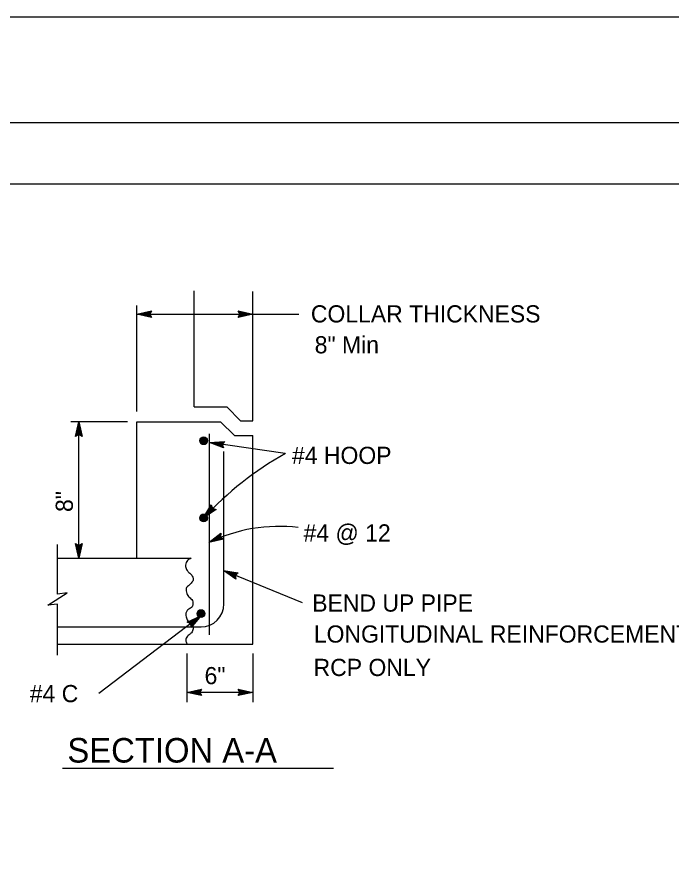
# Model space of a CAD drawing. Extents: x -894 to 866, y -472 to 714.
# Drawn here: x -366.8 to -99.8, y 366.5 to 713.6 of the extents above; entities that cross this region are included whole.
import ezdxf

# ---------------------------------------------------------------- set-up
doc = ezdxf.new("R2010")
doc.units = 0
for name, color, linetype in [('56 Stage 3 Anno', 7, 'Continuous'), ('57 Undefined', 7, 'Continuous'), ('60 Nongeo Data', 7, 'Continuous'), ('border_PLOTTING-ELEMENTS', 7, 'Continuous'), ('border_rw_22x34_Cut_Lines', 7, 'Continuous'), ('border_SHEET', 7, 'Continuous')]:
    doc.layers.add(name, color=color, linetype=linetype)

msp = doc.modelspace()

# ---------------------------------------------------------------- linework, layer by layer
at = {"layer": '56 Stage 3 Anno'}
for p, q in [((-318.03, 552.83), (-318.03, 596.05)), ((-318.03, 592.48), (-312.03, 593.81)), ((-312.03, 593.81), (-312.83, 592.48)), ((-312.03, 593.81), (-312.03, 593.81)), ((-275.89, 592.48), (-276.69, 593.82)), ((-276.69, 593.82), (-276.69, 593.82)), ((-276.69, 593.82), (-270.69, 592.48)), ((-318.03, 592.48), (-270.69, 592.48)), ((-312.03, 591.14), (-318.03, 592.48)), ((-318.03, 592.48), (-318.03, 592.48)), ((-312.25, 591.49), (-316.65, 592.48)), ((-316.64, 592.48), (-312.27, 593.45)), ((-315.27, 592.47), (-312.44, 593.1)), ((-312.48, 591.85), (-315.27, 592.47)), ((-313.89, 592.47), (-312.68, 592.74)), ((-312.66, 592.2), (-313.89, 592.47)), ((-312.83, 592.48), (-312.03, 591.14)), ((-312.03, 591.14), (-312.03, 591.14)), ((-270.69, 592.48), (-276.69, 591.15)), ((-276.69, 591.15), (-275.89, 592.48)), ((-276.69, 591.15), (-276.69, 591.15)), ((-276.47, 593.46), (-272.07, 592.48)), ((-272.08, 592.47), (-276.45, 591.51)), ((-273.45, 592.48), (-276.27, 591.85)), ((-276.24, 593.1), (-273.45, 592.48)), ((-276.06, 592.75), (-274.83, 592.48)), ((-274.83, 592.48), (-276.04, 592.21)), ((-270.69, 592.48), (-251.91, 592.48)), ((-270.69, 592.48), (-270.69, 592.48)), ((-321.8, 548.71), (-344.83, 548.71)), ((-343.01, 542.71), (-341.67, 548.71)), ((-341.67, 493.13), (-341.67, 548.71)), ((-341.67, 548.71), (-341.67, 548.71)), ((-341.67, 548.71), (-340.34, 542.71)), ((-342.66, 542.93), (-341.67, 547.33)), ((-342.3, 543.16), (-341.67, 545.95)), ((-341.67, 547.32), (-340.7, 542.95)), ((-341.67, 545.95), (-341.05, 543.12)), ((-341.67, 543.51), (-343.01, 542.71)), ((-343.01, 542.71), (-343.01, 542.71)), ((-341.95, 543.34), (-341.67, 544.57)), ((-341.67, 544.57), (-341.41, 543.36)), ((-340.34, 542.71), (-341.67, 543.51)), ((-340.34, 542.71), (-340.34, 542.71)), ((-288.36, 540.21), (-282.23, 540.68)), ((-257.44, 535.79), (-288.36, 540.21)), ((-282.6, 538.03), (-288.36, 540.21)), ((-288.36, 540.21), (-288.36, 540.21)), ((-282.77, 538.42), (-286.99, 540.01)), ((-286.98, 540.02), (-282.51, 540.35)), ((-285.62, 539.82), (-282.74, 540.04)), ((-282.95, 538.81), (-285.62, 539.82)), ((-284.25, 539.62), (-283.02, 539.71)), ((-283.07, 539.17), (-284.25, 539.62)), ((-282.23, 540.68), (-283.21, 539.47)), ((-283.21, 539.47), (-282.6, 538.03)), ((-282.6, 538.03), (-282.6, 538.03)), ((-282.23, 540.68), (-282.23, 540.68)), ((-290.74, 509.54), (-287.62, 514.83)), ((-289.79, 510.56), (-287.51, 514.42)), ((-288.85, 511.56), (-287.38, 514.05)), ((-287.62, 514.83), (-287.62, 514.83)), ((-287.62, 514.83), (-287.19, 513.34)), ((-285.66, 513.01), (-290.74, 509.54)), ((-286.07, 513.1), (-289.8, 510.55)), ((-286.49, 513.17), (-288.85, 511.56)), ((-287.91, 512.57), (-287.28, 513.63)), ((-286.87, 513.28), (-287.91, 512.57)), ((-287.19, 513.34), (-285.66, 513.01)), ((-285.66, 513.01), (-285.66, 513.01)), ((-290.74, 509.54), (-290.74, 509.54)), ((-288.57, 499.44), (-283.78, 503.28)), ((-283.78, 503.28), (-283.91, 501.73)), ((-283.78, 503.28), (-283.78, 503.28)), ((-282.6, 500.88), (-288.57, 499.44)), ((-287.33, 500.05), (-283.83, 502.85)), ((-282.95, 501.1), (-287.33, 500.04)), ((-286.09, 500.65), (-283.83, 502.46)), ((-283.32, 501.32), (-286.09, 500.65)), ((-284.85, 501.26), (-283.89, 502.03)), ((-283.63, 501.56), (-284.85, 501.26)), ((-283.91, 501.73), (-282.6, 500.88)), ((-282.6, 500.88), (-282.6, 500.88)), ((-341.67, 493.13), (-343, 499.13)), ((-343, 499.13), (-343, 499.13)), ((-343, 499.13), (-341.67, 498.33)), ((-341.67, 494.52), (-342.64, 498.89)), ((-341.67, 495.89), (-342.3, 498.72)), ((-341.67, 497.27), (-341.94, 498.48)), ((-341.67, 498.33), (-340.33, 499.13)), ((-340.33, 499.13), (-341.67, 493.13)), ((-340.69, 498.91), (-341.67, 494.51)), ((-341.05, 498.68), (-341.67, 495.89)), ((-341.39, 498.5), (-341.67, 497.27)), ((-340.33, 499.13), (-340.33, 499.13)), ((-288.57, 499.44), (-288.57, 499.44)), ((-341.67, 493.13), (-341.67, 493.13)), ((-250.5, 474.91), (-282.68, 488.16)), ((-277.64, 484.63), (-282.68, 488.16)), ((-282.68, 488.16), (-282.68, 488.16)), ((-282.68, 488.16), (-276.62, 487.1)), ((-277.7, 485.04), (-281.4, 487.63)), ((-281.39, 487.63), (-276.98, 486.86)), ((-277.78, 485.46), (-280.12, 487.1)), ((-280.12, 487.1), (-277.27, 486.61)), ((-277.81, 485.85), (-278.85, 486.57)), ((-278.85, 486.57), (-277.63, 486.36)), ((-276.62, 487.1), (-277.87, 486.18)), ((-277.87, 486.18), (-277.64, 484.63)), ((-276.62, 487.1), (-276.62, 487.1)), ((-277.64, 484.63), (-277.64, 484.63)), ((-291.84, 469.58), (-333.47, 437.99)), ((-297.43, 467.02), (-291.84, 469.58)), ((-297.04, 466.87), (-292.94, 468.75)), ((-292.94, 468.74), (-295.84, 465.32)), ((-291.84, 469.58), (-295.81, 464.89)), ((-291.84, 469.58), (-291.84, 469.58)), ((-295.98, 466.44), (-297.43, 467.02)), ((-297.43, 467.02), (-297.43, 467.02)), ((-296.63, 466.72), (-294.04, 467.91)), ((-296.28, 466.55), (-295.14, 467.08)), ((-295.81, 464.89), (-295.98, 466.44)), ((-295.14, 467.08), (-295.94, 466.13)), ((-294.04, 467.91), (-295.91, 465.71)), ((-295.81, 464.89), (-295.81, 464.89)), ((-297.62, 454.34), (-297.62, 434.52)), ((-270.69, 454.34), (-270.69, 434.52)), ((-297.62, 438.45), (-291.62, 439.78)), ((-270.69, 438.45), (-297.62, 438.45)), ((-291.62, 437.11), (-297.62, 438.45)), ((-297.62, 438.45), (-297.62, 438.45)), ((-291.84, 437.47), (-296.24, 438.45)), ((-296.23, 438.46), (-291.85, 439.42)), ((-294.86, 438.45), (-292.03, 439.08)), ((-292.07, 437.83), (-294.86, 438.45)), ((-293.48, 438.45), (-292.27, 438.72)), ((-292.25, 438.17), (-293.48, 438.45)), ((-291.62, 439.78), (-292.42, 438.45)), ((-292.42, 438.45), (-291.62, 437.11)), ((-291.62, 439.78), (-291.62, 439.78)), ((-275.89, 438.45), (-276.69, 439.79)), ((-276.69, 439.79), (-276.69, 439.79)), ((-276.69, 439.79), (-270.69, 438.45)), ((-270.69, 438.45), (-276.69, 437.12)), ((-276.69, 437.12), (-275.89, 438.45)), ((-276.47, 439.44), (-272.07, 438.45)), ((-272.08, 438.45), (-276.45, 437.48)), ((-273.45, 438.45), (-276.27, 437.83)), ((-276.24, 439.08), (-273.45, 438.45)), ((-276.06, 438.73), (-274.83, 438.46)), ((-274.83, 438.46), (-276.04, 438.19)), ((-270.69, 438.45), (-270.69, 438.45)), ((-291.62, 437.11), (-291.62, 437.11)), ((-276.69, 437.12), (-276.69, 437.12))]:
    msp.add_line(p, q, dxfattribs=at)
for centre, radius, start, end in [((-188.55, 414.18), 139.77, 119.5279, 136.9784), ((-260.08, 441.46), 64.6, 82.9448, 116.1713)]:
    msp.add_arc(centre, radius, start, end, dxfattribs=at)
at = {"layer": '57 Undefined'}
msp.add_line((-348.31, 407.53), (-237.76, 407.53), dxfattribs=at)
at = {"layer": '60 Nongeo Data'}
for p, q in [((-294.59, 554.71), (-294.59, 602.05)), ((-270.69, 549.09), (-270.69, 601.75)), ((-294.59, 554.71), (-281.32, 554.71)), ((-275.7, 549.09), (-281.32, 554.71)), ((-318.03, 548.71), (-283.81, 548.71)), ((-318.03, 493.13), (-318.03, 548.71)), ((-278.19, 543.09), (-283.81, 548.71)), ((-275.7, 549.09), (-270.69, 549.09)), ((-288.41, 461.94), (-288.41, 543.72)), ((-278.19, 543.09), (-270.69, 543.09)), ((-270.69, 458.03), (-270.69, 543.09)), ((-282.47, 474.5), (-282.47, 536.62)), ((-350.34, 478.44), (-350.34, 498.66)), ((-350.34, 493.13), (-295.87, 493.13)), ((-350.34, 453.66), (-350.34, 474.44)), ((-350.34, 465.08), (-291.76, 465.08)), ((-350.34, 458.03), (-270.69, 458.03))]:
    msp.add_line(p, q, dxfattribs=at)
msp.add_lwpolyline([(-350.34, 474.44), (-354.34, 473.94), (-346.34, 478.94), (-350.34, 478.44)], dxfattribs=at)
for centre, radius in [((-290.74, 540.93), 1.56), ((-290.74, 540.93), 1.37), ((-290.74, 540.93), 1.19), ((-290.74, 540.93), 1), ((-290.74, 540.93), 0.812), ((-290.74, 540.93), 0.625), ((-290.74, 540.93), 0.437), ((-290.74, 540.93), 0.187), ((-290.74, 509.54), 1.56), ((-290.74, 509.54), 1.37), ((-290.74, 509.54), 1.19), ((-290.74, 509.54), 1), ((-290.74, 509.54), 0.812), ((-290.74, 509.54), 0.625), ((-290.74, 509.54), 0.437), ((-290.74, 509.54), 0.187), ((-291.82, 470.57), 1.56), ((-291.82, 470.57), 1.37), ((-291.82, 470.57), 1.19), ((-291.82, 470.57), 1), ((-291.82, 470.57), 0.812), ((-291.82, 470.57), 0.625), ((-291.82, 470.57), 0.437), ((-291.82, 470.57), 0.187)]:
    msp.add_circle(centre, radius, dxfattribs=at)
msp.add_arc((-291.85, 474.46), 9.37, 270, 0, dxfattribs=at)
msp.add_spline([(-295.87, 493.08), (-297.33, 492.22), (-298.1, 490.24), (-297.67, 488.44), (-296.73, 487.24), (-295.61, 486.21), (-295.18, 485.43), (-295.01, 484.15), (-295.53, 483.29), (-296.9, 481.91), (-297.67, 481.23), (-297.76, 479.25), (-296.9, 477.53), (-295.61, 476.24), (-295.1, 474.36), (-295.7, 473.07), (-297.16, 472.12), (-298.02, 470.23), (-297.59, 468.34), (-296.64, 466.97), (-295.27, 465.68), (-295.01, 464.31), (-295.7, 462.76), (-296.64, 461.9), (-297.84, 460.53), (-297.93, 458.98), (-297.62, 458.29)], degree=3, dxfattribs=at)
at = {"layer": 'border_PLOTTING-ELEMENTS'}
for points in [[(-894.04, -472.44), (865.96, -472.44), (865.96, 713.56), (-894.04, 713.56)], [(-864.04, 670.56), (835.96, 670.56), (835.96, -429.44), (-864.04, -429.44)]]:
    msp.add_lwpolyline(points, close=True, dxfattribs=at)
at = {"layer": 'border_rw_22x34_Cut_Lines'}
msp.add_lwpolyline([(-864.04, 670.56), (835.96, 670.56), (835.96, -429.44), (-864.04, -429.44)], close=True, dxfattribs=at)
at = {"layer": 'border_SHEET'}
msp.add_line((-814.04, 645.56), (810.96, 645.56), dxfattribs=at)

# ---------------------------------------------------------------- texts
at = {"layer": '57 Undefined'}
for s, height, p in [('COLLAR THICKNESS', 7, (-247.02, 589.14)), ('8" Min', 7, (-245.46, 576.55)), ('#4 HOOP', 7, (-254.72, 531.5)), ('#4 @ 12 ', 7, (-250.01, 499.9)), ('BEND UP PIPE', 7, (-246.47, 471.34)), ('LONGITUDINAL REINFORCEMENT', 7, (-245.82, 458.72)), ('RCP ONLY', 7, (-245.91, 445.11)), ('6"', 7, (-290.37, 441.77)), ('#4 C', 7, (-361.63, 434.45)), ('SECTION A-A', 10, (-346.3, 409.85))]:
    msp.add_text(s, height=height, dxfattribs=at).set_placement(p)
msp.add_text('8"', height=7, rotation=90, dxfattribs=at).set_placement((-344.06, 511.93))

doc.saveas('drawing.dxf')
